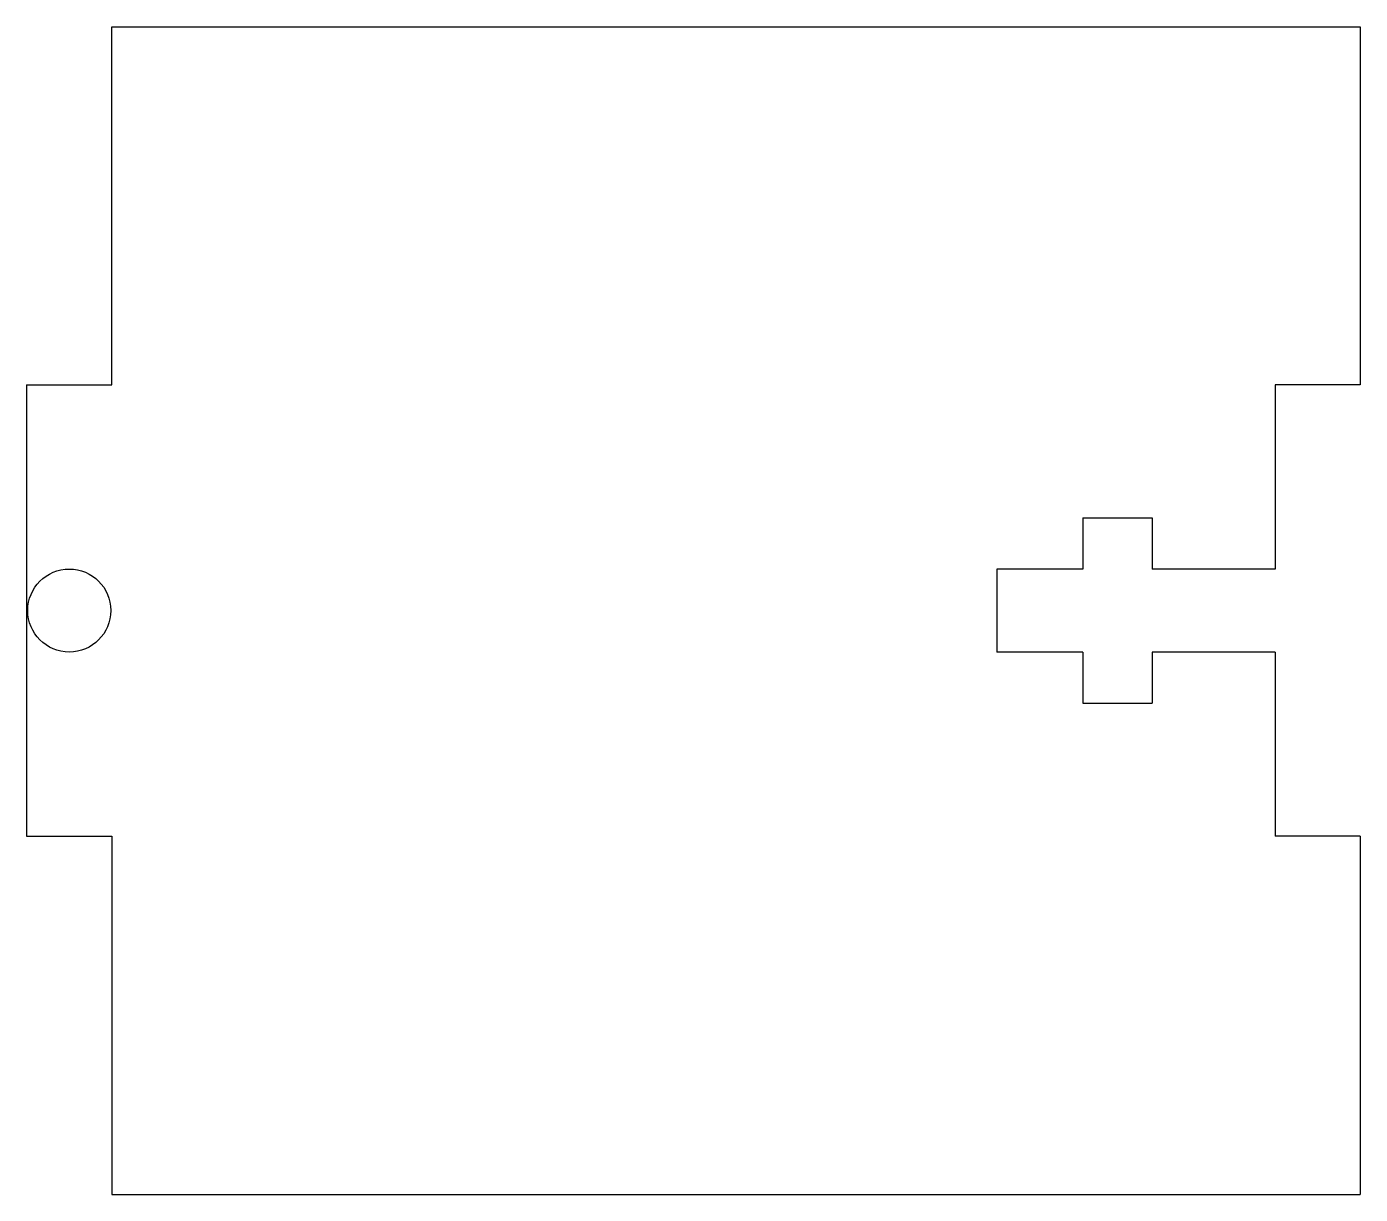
# Model space of a CAD drawing. Extents: x -2.95 to -1.15, y -2.12 to -0.54.
import ezdxf

# ---------------------------------------------------------------- set-up
doc = ezdxf.new("R2010")
doc.units = 0
doc.header["$MEASUREMENT"] = 0
doc.layers.add('VISIBLE', color=7, linetype='CONTINUOUS')

msp = doc.modelspace()

# ---------------------------------------------------------------- linework, layer by layer
at = {"layer": 'VISIBLE'}
for p, q in [((-2.8332, -0.5438), (-1.1497, -0.5438)), ((-2.8332, -1.0268), (-2.8332, -0.5438)), ((-1.1497, -0.5438), (-1.1497, -1.0268)), ((-2.9482, -1.0268), (-2.8332, -1.0268)), ((-2.9482, -1.0268), (-2.9482, -1.6355)), ((-1.2647, -1.0268), (-1.2647, -1.2752)), ((-1.1497, -1.0268), (-1.2647, -1.0268)), ((-1.524, -1.2062), (-1.524, -1.2752)), ((-1.524, -1.2062), (-1.4303, -1.2062)), ((-1.4303, -1.2062), (-1.4303, -1.2752)), ((-1.6397, -1.2752), (-1.6397, -1.3872)), ((-1.524, -1.2752), (-1.6397, -1.2752)), ((-1.2647, -1.2752), (-1.4303, -1.2752)), ((-1.524, -1.3872), (-1.6397, -1.3872)), ((-1.524, -1.3872), (-1.524, -1.4562)), ((-1.2647, -1.3872), (-1.4303, -1.3872)), ((-1.4303, -1.3872), (-1.4303, -1.4562)), ((-1.2647, -1.3872), (-1.2647, -1.6355)), ((-1.524, -1.4562), (-1.4303, -1.4562)), ((-2.9482, -1.6355), (-2.8332, -1.6355)), ((-2.8332, -1.6355), (-2.8332, -2.1186)), ((-1.1497, -1.6355), (-1.2647, -1.6355)), ((-1.1497, -1.6355), (-1.1497, -2.1186)), ((-2.8332, -2.1186), (-1.1497, -2.1186))]:
    msp.add_line(p, q, dxfattribs=at)
msp.add_circle((-2.8907, -1.3312), 0.056, dxfattribs=at)

doc.saveas('drawing.dxf')
